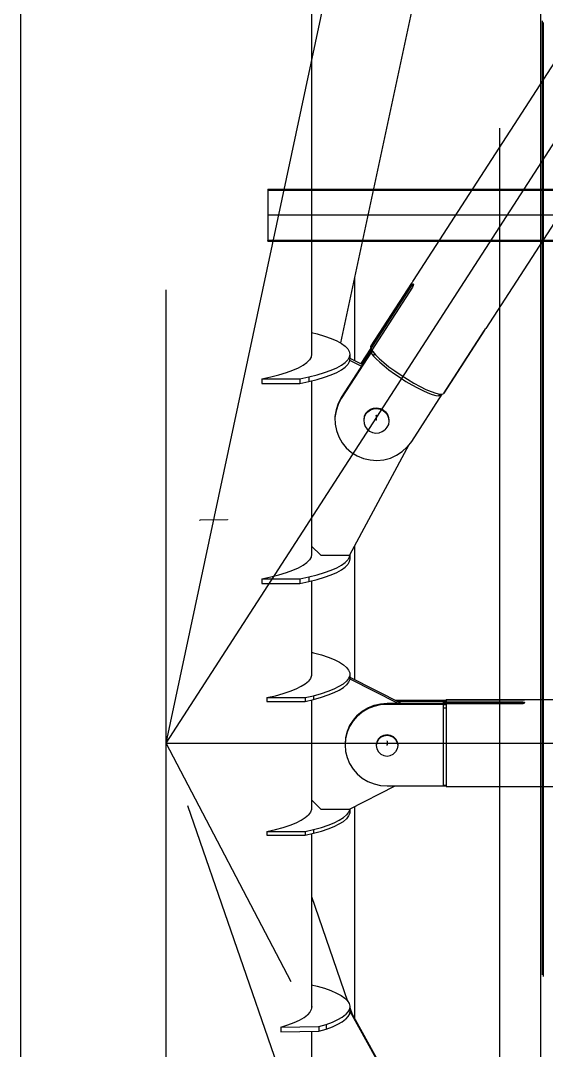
# Model space of a CAD drawing. Header units: millimetres. Extents: x 150209.93 to 150215.05, y 136675.65 to 136679.93.
# Drawn here: x 150213.4932 to 150213.5483, y 136676.1225 to 136676.2304 of the extents above; entities that cross this region are included whole.
import ezdxf

# ---------------------------------------------------------------- set-up
doc = ezdxf.new("R2010")
doc.units = ezdxf.units.MM
doc.header["$LTSCALE"] = 0.25
for name, pattern in [('CENTER', [50.8, 31.75, -6.35, 6.35, -6.35]), ('XKITLINE00', [0]), ('XKITLINE02', [4, 2, -2]), ('XKITLINE03', [6, 3, -1, 1, -1])]:
    doc.linetypes.add(name, pattern=pattern)

# ---------------------------------------------------------------- blocks, each defined once
blk = doc.blocks.new('çatıı')
at = {"color": 116, "linetype": 'XKITLINE02', "true_color": 0x136734}
for p, q in [((23096.3, 3998.62), (23096.3, 2597.45)), ((23097.15, 3998.62), (23097.15, 2299.1)), ((23097.68, 3997.81), (23097.68, 2298.3)), ((23096.3, 2966.03), (23096.3, 2881.96)), ((22953.33, 2910.59), (22953.33, 2883.29)), ((22953.33, 2910.59), (23005.84, 2910.59)), ((22953.33, 2909.99), (23376.64, 2909.99)), ((23060.47, 2910.59), (23122.52, 2910.59)), ((22953.33, 2883.89), (23376.64, 2883.89)), ((22953.33, 2883.29), (22953.33, 2883.64)), ((22953.33, 2883.29), (23002.85, 2883.29)), ((23042.83, 2883.29), (23122.52, 2883.29))]:
    blk.add_line(p, q, dxfattribs=at)
at = {"color": 8, "linetype": 'XKITLINE00'}
for p, q in [((22823.8, 3985.69), (22823.8, 2357.78)), ((22976.2, 3392.71), (22976.2, 2823.49)), ((23262.42, 3223.04), (23029.49, 2862.66)), ((23300.5, 3197.89), (23067.57, 2837.5)), ((23030.59, 3013.24), (22991.47, 2829.95)), ((22998.8, 2864.28), (22998.8, 2820.82)), ((23028.71, 2861.39), (23007.39, 2828.4)), ((23028.9, 2861.69), (23028.71, 2861.39)), ((23029.09, 2861.98), (23028.9, 2861.69)), ((23029.09, 2860.6), (23028.9, 2860.37)), ((23029.25, 2862.25), (23029.09, 2861.98)), ((23029.25, 2860.78), (23029.09, 2860.6)), ((23029.39, 2862.47), (23029.25, 2862.25)), ((23029.25, 2860.78), (23029.39, 2860.88)), ((23029.48, 2862.64), (23029.39, 2862.47)), ((23029.39, 2860.88), (23029.48, 2860.9)), ((23029.49, 2862.66), (23029.48, 2862.64)), ((23029.49, 2860.89), (23029.57, 2860.82)), ((23029.57, 2860.82), (23029.63, 2860.65)), ((23029.63, 2860.65), (23029.63, 2860.43)), ((23028.71, 2860.09), (23007.39, 2827.1)), ((23029.16, 2859.22), (23007.84, 2826.23)), ((23028.9, 2860.37), (23028.71, 2860.09)), ((23028.71, 2860.09), (23029.4, 2859.67)), ((23028.9, 2860.37), (23029.53, 2859.99)), ((23029.34, 2859.52), (23029.16, 2859.22)), ((23029.48, 2859.84), (23029.34, 2859.52)), ((23029.58, 2860.15), (23029.48, 2859.84)), ((23029.63, 2860.43), (23029.58, 2860.15)), ((22976.2, 2835.51), (22979.19, 2834.75)), ((22979.19, 2834.75), (22983.08, 2833.59)), ((22983.08, 2833.59), (22986.51, 2832.35)), ((23066.5, 2836.28), (23045.18, 2803.29)), ((23066.95, 2836.61), (23045.63, 2803.62)), ((23066.7, 2836.58), (23066.5, 2836.28)), ((23066.9, 2836.86), (23066.7, 2836.58)), ((23066.79, 2836.71), (23066.95, 2836.61)), ((23067.1, 2837.11), (23066.9, 2836.86)), ((23067.13, 2836.89), (23066.95, 2836.61)), ((23066.99, 2836.98), (23067.13, 2836.89)), ((23067.28, 2837.31), (23067.1, 2837.11)), ((23067.29, 2837.14), (23067.13, 2836.89)), ((23067.28, 2837.31), (23067.42, 2837.44)), ((23067.43, 2837.33), (23067.29, 2837.14)), ((23067.42, 2837.44), (23067.52, 2837.51)), ((23067.52, 2837.46), (23067.43, 2837.33)), ((23067.52, 2837.51), (23067.57, 2837.5)), ((23067.57, 2837.5), (23067.52, 2837.46)), ((22986.51, 2832.35), (22989.45, 2831.06)), ((22989.45, 2831.06), (22991.89, 2829.71)), ((22991.89, 2829.71), (22993.81, 2828.32)), ((22993.81, 2828.32), (22995.19, 2826.91)), ((23007.39, 2828.4), (23007.17, 2827.88)), ((22976.3, 2824.01), (22976.02, 2822.56)), ((22976.2, 2824.54), (22976.3, 2824.01)), ((23007.87, 2826.18), (22991.84, 2801.38)), ((23008.04, 2825.9), (22991.84, 2800.82)), ((22995.19, 2826.91), (22996.02, 2825.46)), ((22996.02, 2825.46), (22996.3, 2824.01)), ((22996.3, 2824.01), (22996.02, 2822.56)), ((22996.3, 2824.01), (22996.3, 2821.58)), ((23007.34, 2827.27), (23002.1, 2819.15)), ((23006.98, 2826.15), (23002.37, 2819.01)), ((23007.01, 2826.58), (23006.97, 2826.28)), ((23006.97, 2826.28), (23007.01, 2825.93)), ((23007.38, 2827.15), (23007.01, 2826.58)), ((23007.66, 2826.94), (23007.01, 2825.93)), ((23007.13, 2826.83), (23007.01, 2826.58)), ((23007.01, 2825.93), (23007.13, 2825.54)), ((23007.36, 2827.19), (23007.13, 2826.83)), ((23007.93, 2826.77), (23007.13, 2825.54)), ((23007.13, 2825.54), (23007.35, 2825.4)), ((23007.17, 2827.88), (23007.39, 2827.1)), ((23007.39, 2827.1), (23008.12, 2826.66)), ((23008.21, 2825.64), (23007.58, 2824.66)), ((23007.58, 2824.66), (23008.6, 2823.27)), ((23007.84, 2826.23), (23008.34, 2825.42)), ((23007.93, 2826.77), (23008.12, 2826.66)), ((23008.34, 2825.42), (23009.76, 2823.74)), ((23009.28, 2824.32), (23008.6, 2823.27)), ((23008.6, 2823.27), (23010.08, 2821.65)), ((23009.76, 2823.74), (23011.7, 2821.83)), ((22969.45, 2816.97), (22971.89, 2818.31)), ((22971.89, 2818.31), (22973.81, 2819.7)), ((22975.19, 2821.12), (22973.81, 2819.7)), ((22976.02, 2822.56), (22975.19, 2821.12)), ((22989.45, 2816.97), (22991.89, 2818.31)), ((22991.89, 2818.31), (22993.81, 2819.7)), ((22995.19, 2821.12), (22993.81, 2819.7)), ((22995.19, 2818.68), (22993.81, 2817.26)), ((22996.02, 2822.56), (22995.19, 2821.12)), ((22996.02, 2820.13), (22995.19, 2818.68)), ((22996.19, 2821.02), (22996.02, 2820.13)), ((22996.19, 2821.02), (22996.2, 2821.02)), ((22996.3, 2821.58), (22996.2, 2821.05)), ((22996.2, 2821.05), (22996.2, 2821.02)), ((22996.2, 2821.02), (23002.48, 2817.84)), ((22996.3, 2822.08), (23003.02, 2818.68)), ((23010.08, 2821.65), (23011.98, 2819.84)), ((23011.7, 2821.83), (23014.08, 2819.74)), ((23011.98, 2819.84), (23014.25, 2817.9)), ((23014.08, 2819.74), (23016.84, 2817.53)), ((23014.25, 2817.9), (23016.84, 2815.87)), ((23016.84, 2817.53), (23019.9, 2815.28)), ((22950.15, 2811.19), (22954.87, 2812.19)), ((22954.87, 2812.19), (22959.19, 2813.27)), ((22959.19, 2813.27), (22963.08, 2814.44)), ((22963.08, 2814.44), (22966.51, 2815.67)), ((22966.51, 2815.67), (22969.45, 2816.97)), ((22970.15, 2811.19), (22974.87, 2812.19)), ((22974.87, 2812.19), (22979.19, 2813.27)), ((22974.87, 2812.19), (22974.87, 2809.75)), ((22979.19, 2813.27), (22983.08, 2814.44)), ((22979.19, 2810.84), (22983.08, 2812)), ((22983.08, 2814.44), (22986.51, 2815.67)), ((22983.08, 2812), (22986.51, 2813.23)), ((22986.51, 2815.67), (22989.45, 2816.97)), ((22986.51, 2813.23), (22989.45, 2814.53)), ((22989.45, 2814.53), (22991.89, 2815.88)), ((22991.89, 2815.88), (22993.81, 2817.26)), ((23016.84, 2815.87), (23019.66, 2813.81)), ((23019.66, 2813.81), (23022.64, 2811.78)), ((23019.9, 2815.28), (23023.15, 2813.05)), ((23023.15, 2813.05), (23026.51, 2810.91)), ((22950.15, 2811.19), (22970.15, 2811.19)), ((22950.15, 2811.19), (22950.15, 2808.75)), ((22950.15, 2808.75), (22970.15, 2808.75)), ((22970.15, 2811.19), (22970.15, 2808.75)), ((22970.15, 2808.75), (22974.87, 2809.75)), ((22974.87, 2809.75), (22979.19, 2810.84)), ((22976.2, 2810.08), (22976.2, 2723.54)), ((23022.64, 2811.78), (23025.71, 2809.83)), ((23025.71, 2809.83), (23028.77, 2808.01)), ((23026.51, 2810.91), (23029.86, 2808.93)), ((23028.77, 2808.01), (23031.76, 2806.38)), ((23029.86, 2808.93), (23033.12, 2807.16)), ((23033.12, 2807.16), (23036.17, 2805.66)), ((22991.84, 2801.38), (22990.18, 2798.28)), ((22991.84, 2801.38), (22991.84, 2800.82)), ((23044.61, 2803.11), (23028.56, 2778.27)), ((23031.76, 2806.38), (23034.58, 2804.97)), ((23034.58, 2804.97), (23037.16, 2803.83)), ((23036.17, 2805.66), (23038.93, 2804.47)), ((23037.16, 2803.83), (23039.43, 2802.98)), ((23038.93, 2804.47), (23041.32, 2803.64)), ((23039.43, 2802.98), (23041.34, 2802.45)), ((23041.32, 2803.64), (23043.25, 2803.18)), ((23041.34, 2802.45), (23042.82, 2802.25)), ((23043.41, 2803.17), (23042.82, 2802.25)), ((23042.82, 2802.25), (23043.84, 2802.39)), ((23043.25, 2803.18), (23044.67, 2803.11)), ((23044.32, 2803.13), (23043.84, 2802.39)), ((23044.67, 2803.11), (23045.18, 2803.29)), ((23045.45, 2803.73), (23045.63, 2803.62)), ((22990.18, 2798.28), (22989.07, 2794.96)), ((22990.18, 2797.72), (22989.07, 2794.4)), ((22991.84, 2800.82), (22990.18, 2797.72)), ((22990.18, 2798.28), (22990.18, 2797.72)), ((23007.12, 2795.24), (23008.73, 2795.82)), ((23008.73, 2795.82), (23010.45, 2795.97)), ((23008.73, 2795.64), (23010.45, 2795.8)), ((23008.73, 2795.64), (23010.45, 2795.8)), ((23010.45, 2795.97), (23012.15, 2795.69)), ((23010.45, 2795.8), (23012.15, 2795.51)), ((23010.45, 2795.8), (23012.15, 2795.51)), ((22989.07, 2794.96), (22988.54, 2791.5)), ((22989.07, 2794.4), (22988.54, 2790.94)), ((22988.54, 2791.5), (22988.54, 2790.94)), ((22988.54, 2790.94), (22988.6, 2787.45)), ((23003.89, 2791.45), (23003.6, 2789.79)), ((23003.89, 2791.27), (23003.6, 2789.62)), ((23003.89, 2791.27), (23003.6, 2789.62)), ((23003.89, 2791.09), (23003.6, 2789.44)), ((23004.61, 2792.98), (23003.89, 2791.45)), ((23004.61, 2792.8), (23003.89, 2791.27)), ((23004.61, 2792.8), (23003.89, 2791.27)), ((23004.61, 2792.62), (23003.89, 2791.09)), ((23005.71, 2794.27), (23004.61, 2792.98)), ((23005.71, 2794.09), (23004.61, 2792.8)), ((23005.71, 2794.09), (23004.61, 2792.8)), ((23005.71, 2793.91), (23004.61, 2792.62)), ((23004.61, 2792.98), (23004.61, 2792.8)), ((23004.61, 2792.8), (23004.61, 2792.62)), ((23005.71, 2794.27), (23007.12, 2795.24)), ((23005.71, 2794.09), (23007.12, 2795.06)), ((23005.71, 2794.09), (23007.12, 2795.06)), ((23005.71, 2793.91), (23007.12, 2794.88)), ((23007.12, 2795.06), (23008.73, 2795.64)), ((23007.12, 2795.06), (23008.73, 2795.64)), ((23007.12, 2794.88), (23008.73, 2795.46)), ((23008.73, 2795.46), (23010.45, 2795.62)), ((23010.45, 2795.62), (23012.15, 2795.33)), ((23012.15, 2795.69), (23013.71, 2794.99)), ((23012.15, 2795.51), (23013.71, 2794.81)), ((23012.15, 2795.51), (23013.71, 2794.81)), ((23012.15, 2795.33), (23013.71, 2794.63)), ((23013.71, 2794.99), (23013.71, 2794.81)), ((23013.71, 2794.99), (23015.04, 2793.92)), ((23013.71, 2794.81), (23015.04, 2793.74)), ((23013.71, 2794.81), (23013.71, 2794.63)), ((23013.71, 2794.81), (23015.04, 2793.74)), ((23013.71, 2794.63), (23015.04, 2793.56)), ((23015.04, 2793.92), (23016.03, 2792.55)), ((23015.04, 2793.74), (23016.03, 2792.37)), ((23015.04, 2793.74), (23016.03, 2792.37)), ((23015.04, 2793.56), (23016.03, 2792.19)), ((23016.03, 2792.55), (23016.63, 2790.97)), ((23016.03, 2792.37), (23016.63, 2790.79)), ((23016.03, 2792.37), (23016.63, 2790.79)), ((23016.03, 2792.19), (23016.63, 2790.61)), ((23016.63, 2790.97), (23016.79, 2789.3)), ((23016.63, 2790.79), (23016.79, 2789.12)), ((23016.63, 2790.79), (23016.79, 2789.12)), ((23016.63, 2790.61), (23016.79, 2788.94)), ((22988.6, 2787.45), (22989.25, 2784.02)), ((23003.6, 2789.79), (23003.6, 2789.62)), ((23003.6, 2789.62), (23003.6, 2789.44)), ((23003.6, 2789.44), (23003.76, 2787.76)), ((23003.76, 2787.76), (23004.36, 2786.19)), ((23004.36, 2786.19), (23005.35, 2784.82)), ((23015.78, 2785.76), (23014.68, 2784.47)), ((23016.5, 2787.28), (23015.78, 2785.76)), ((23016.79, 2788.94), (23016.5, 2787.28)), ((22989.25, 2784.02), (22990.47, 2780.73)), ((22990.47, 2780.73), (22992.23, 2777.69)), ((23005.35, 2784.82), (23006.68, 2783.75)), ((23006.68, 2783.75), (23008.24, 2783.04)), ((23008.24, 2783.04), (23009.94, 2782.76)), ((23009.94, 2782.76), (23011.66, 2782.91)), ((23011.66, 2782.91), (23013.27, 2783.5)), ((23013.27, 2783.5), (23014.68, 2784.47)), ((22992.23, 2777.69), (22994.47, 2774.96)), ((22994.47, 2774.96), (22997.15, 2772.64)), ((23027.27, 2776.6), (22996.2, 2718.67)), ((23023.8, 2773.07), (23026.4, 2775.48)), ((23028.56, 2778.27), (23026.4, 2775.48)), ((22997.15, 2772.64), (23000.18, 2770.78)), ((23000.18, 2770.78), (23003.49, 2769.43)), ((23003.49, 2769.43), (23006.98, 2768.63)), ((23014.12, 2768.74), (23017.58, 2769.65)), ((23017.58, 2769.65), (23020.84, 2771.11)), ((23020.84, 2771.11), (23023.8, 2773.07)), ((23006.98, 2768.63), (23010.55, 2768.4)), ((23010.55, 2768.4), (23014.12, 2768.74)), ((22976.2, 2723.54), (22976.2, 2718.7)), ((22976.2, 2723.54), (22981.2, 2718.67)), ((22998.8, 2723.51), (22998.8, 2653.52)), ((22971.89, 2713.52), (22973.81, 2714.91)), ((22975.19, 2716.33), (22973.81, 2714.91)), ((22976.02, 2717.77), (22975.19, 2716.33)), ((22976.3, 2719.22), (22976.02, 2717.77)), ((22976.2, 2719.75), (22976.3, 2719.22)), ((22981.2, 2718.67), (22996.2, 2718.67)), ((22991.89, 2713.52), (22993.81, 2714.91)), ((22995.19, 2716.33), (22993.81, 2714.91)), ((22996.02, 2717.77), (22995.19, 2716.33)), ((22996.02, 2715.33), (22995.19, 2713.89)), ((22996.19, 2718.67), (22996.02, 2717.77)), ((22996.3, 2716.79), (22996.02, 2715.33)), ((22996.3, 2718.85), (22996.3, 2716.79)), ((22959.19, 2708.48), (22963.08, 2709.65)), ((22963.08, 2709.65), (22966.51, 2710.88)), ((22966.51, 2710.88), (22969.45, 2712.18)), ((22969.45, 2712.18), (22971.89, 2713.52)), ((22979.19, 2708.48), (22983.08, 2709.65)), ((22983.08, 2709.65), (22986.51, 2710.88)), ((22986.51, 2710.88), (22989.45, 2712.18)), ((22986.51, 2708.44), (22989.45, 2709.74)), ((22989.45, 2712.18), (22991.89, 2713.52)), ((22989.45, 2709.74), (22991.89, 2711.09)), ((22991.89, 2711.09), (22993.81, 2712.47)), ((22995.19, 2713.89), (22993.81, 2712.47)), ((22950.15, 2706.39), (22954.87, 2707.4)), ((22950.15, 2706.39), (22970.15, 2706.39)), ((22950.15, 2706.39), (22950.15, 2703.96)), ((22954.87, 2707.4), (22959.19, 2708.48)), ((22970.15, 2706.39), (22974.87, 2707.4)), ((22970.15, 2706.39), (22970.15, 2703.96)), ((22970.15, 2703.96), (22974.87, 2704.96)), ((22974.87, 2707.4), (22979.19, 2708.48)), ((22974.87, 2707.4), (22974.87, 2704.96)), ((22974.87, 2704.96), (22979.19, 2706.04)), ((22976.2, 2705.29), (22976.2, 2655.54)), ((22979.19, 2706.04), (22983.08, 2707.21)), ((22983.08, 2707.21), (22986.51, 2708.44)), ((22950.15, 2703.96), (22970.15, 2703.96)), ((22976.2, 2667.84), (22977.35, 2667.57)), ((22977.35, 2667.57), (22981.4, 2666.45)), ((22981.4, 2666.45), (22985.01, 2665.25)), ((22985.01, 2665.25), (22988.16, 2663.99)), ((22988.16, 2663.99), (22990.82, 2662.68)), ((22990.82, 2662.68), (22992.96, 2661.32)), ((22992.96, 2661.32), (22994.59, 2659.92)), ((22976.23, 2655.62), (22975.68, 2654.18)), ((22976.2, 2657.15), (22976.23, 2657.06)), ((22976.23, 2657.06), (22976.23, 2655.62)), ((22994.59, 2659.92), (22995.68, 2658.5)), ((22995.68, 2658.5), (22996.23, 2657.06)), ((22996.23, 2655.62), (22995.68, 2654.18)), ((22996.23, 2657.06), (22996.23, 2655.62)), ((22996.23, 2655.62), (22996.23, 2653.67)), ((22970.81, 2650.01), (22972.96, 2651.37)), ((22972.96, 2651.37), (22974.59, 2652.76)), ((22975.68, 2654.18), (22974.59, 2652.76)), ((22990.81, 2650.01), (22992.96, 2651.37)), ((22992.96, 2651.37), (22994.59, 2652.76)), ((22992.96, 2649.42), (22994.59, 2650.81)), ((22995.68, 2654.18), (22994.59, 2652.76)), ((22995.68, 2652.23), (22994.59, 2650.81)), ((22996.23, 2653.67), (22995.68, 2652.23)), ((22996.23, 2654.82), (23023.16, 2641.16)), ((22996.23, 2653.93), (23021.4, 2641.16)), ((22952.88, 2644.07), (22957.34, 2645.11)), ((22957.34, 2645.11), (22961.4, 2646.24)), ((22961.4, 2646.24), (22965.01, 2647.43)), ((22965.01, 2647.43), (22968.16, 2648.69)), ((22968.16, 2648.69), (22970.81, 2650.01)), ((22972.88, 2644.07), (22977.34, 2645.11)), ((22977.34, 2645.11), (22981.4, 2646.24)), ((22977.34, 2645.11), (22977.34, 2643.16)), ((22981.4, 2646.24), (22985.01, 2647.43)), ((22981.4, 2644.29), (22985.01, 2645.48)), ((22985.01, 2647.43), (22988.16, 2648.69)), ((22985.01, 2645.48), (22988.16, 2646.74)), ((22988.16, 2648.69), (22990.81, 2650.01)), ((22988.16, 2646.74), (22990.81, 2648.06)), ((22990.81, 2648.06), (22992.96, 2649.42)), ((22952.88, 2644.07), (22972.88, 2644.07)), ((22952.88, 2644.07), (22952.88, 2642.12)), ((22952.88, 2642.12), (22972.88, 2642.12)), ((22972.88, 2644.07), (22972.88, 2642.12)), ((22972.88, 2642.12), (22977.34, 2643.16)), ((22976.2, 2642.9), (22976.2, 2590.58)), ((22977.34, 2643.16), (22981.4, 2644.29)), ((23005.81, 2638.82), (23009, 2640.11)), ((23005.81, 2638.38), (23009, 2639.67)), ((23009, 2640.11), (23012.35, 2640.9)), ((23009, 2639.67), (23012.35, 2640.45)), ((23012.35, 2640.9), (23015.8, 2641.16)), ((23012.35, 2640.9), (23012.35, 2640.45)), ((23012.35, 2640.45), (23015.8, 2640.72)), ((23015.8, 2641.16), (23015.8, 2640.72)), ((23015.8, 2641.16), (23086.8, 2641.16)), ((23015.8, 2640.72), (23046.8, 2640.71)), ((23020.08, 2642.72), (23046.8, 2642.72)), ((23020.96, 2642.28), (23045.3, 2642.28)), ((23045.3, 2640.57), (23045.29, 2638.81)), ((23045.3, 2642.47), (23046.8, 2642.47)), ((23045.3, 2642.47), (23045.3, 2642.3)), ((23045.3, 2642.3), (23046.8, 2642.3)), ((23045.3, 2642.3), (23045.3, 2642.06)), ((23045.3, 2642.06), (23045.3, 2641.4)), ((23045.3, 2641.76), (23046.8, 2641.76)), ((23045.3, 2641.4), (23046.8, 2641.4)), ((23045.3, 2641.4), (23045.3, 2641.16)), ((23045.3, 2640.57), (23046.8, 2640.57)), ((23046.79, 2639.46), (23046.79, 2637.01)), ((23046.8, 2643.07), (23046.8, 2642.88)), ((23046.8, 2643.07), (23086.8, 2643.07)), ((23046.8, 2642.88), (23086.8, 2642.88)), ((23046.8, 2642.88), (23046.8, 2642.55)), ((23046.8, 2642.55), (23046.8, 2641.81)), ((23046.8, 2641.81), (23046.8, 2641.16)), ((23046.8, 2641.81), (23086.8, 2641.81)), ((23046.8, 2641.4), (23046.8, 2641.16)), ((23046.8, 2641.02), (23086.8, 2641.02)), ((23046.8, 2641.02), (23046.79, 2639.46)), ((23086.8, 2643.07), (23086.8, 2642.88)), ((23086.8, 2643.07), (23087.11, 2643.07)), ((23086.8, 2642.88), (23087.11, 2642.88)), ((23086.8, 2641.81), (23086.8, 2641.16)), ((23086.8, 2641.81), (23087.11, 2641.79)), ((23086.8, 2641.16), (23086.8, 2641.02)), ((23086.8, 2641.02), (23087.11, 2641.04)), ((23087.11, 2643.07), (23087.39, 2643.08)), ((23087.11, 2643.07), (23087.11, 2642.88)), ((23087.11, 2642.88), (23087.39, 2642.9)), ((23087.11, 2641.79), (23087.11, 2641.04)), ((23087.11, 2641.79), (23087.39, 2641.75)), ((23087.11, 2641.04), (23087.39, 2641.1)), ((23087.39, 2643.08), (23087.63, 2643.08)), ((23087.39, 2642.9), (23087.63, 2642.93)), ((23087.39, 2641.75), (23087.63, 2641.69)), ((23087.39, 2641.1), (23087.63, 2641.2)), ((23087.63, 2643.08), (23087.8, 2643.09)), ((23087.63, 2642.93), (23087.8, 2642.97)), ((23087.63, 2641.69), (23087.8, 2641.61)), ((23087.63, 2641.2), (23087.8, 2641.32)), ((23087.8, 2643.09), (23242.19, 2643.09)), ((23087.8, 2643.09), (23087.88, 2643.05)), ((23087.8, 2642.97), (23087.88, 2643.01)), ((23087.8, 2641.61), (23087.88, 2641.52)), ((23087.88, 2641.42), (23087.8, 2641.32)), ((23087.88, 2643.05), (23087.88, 2643.01)), ((23087.88, 2641.52), (23087.88, 2641.42)), ((23000.24, 2634.88), (22998, 2632.32)), ((23000.24, 2634.43), (22998, 2631.88)), ((23000.24, 2634.88), (23002.86, 2637.07)), ((23000.24, 2634.43), (23002.86, 2636.62)), ((23002.86, 2637.07), (23005.81, 2638.82)), ((23002.86, 2636.62), (23005.81, 2638.38)), ((23045.29, 2638.81), (23046.79, 2638.81)), ((23045.29, 2638.81), (23045.29, 2636.58)), ((23045.29, 2636.58), (23045.29, 2633.93)), ((23045.29, 2633.93), (23045.29, 2630.93)), ((23046.79, 2637.01), (23046.79, 2634.06)), ((23046.79, 2634.06), (23046.79, 2630.69)), ((22996.19, 2629.45), (22994.87, 2626.34)), ((22996.19, 2629.01), (22994.87, 2625.9)), ((22998, 2632.32), (22996.19, 2629.45)), ((22998, 2631.88), (22996.19, 2629.01)), ((23045.29, 2630.93), (23045.29, 2627.65)), ((23046.79, 2630.69), (23046.79, 2627)), ((22994.07, 2623.07), (22993.8, 2619.72)), ((22994.87, 2626.34), (22994.07, 2623.07)), ((22994.87, 2625.9), (22994.07, 2622.62)), ((23011.26, 2622.48), (23012.5, 2623.69)), ((23011.26, 2622.3), (23012.5, 2623.51)), ((23011.26, 2622.3), (23012.5, 2623.51)), ((23011.26, 2622.12), (23012.5, 2623.33)), ((23012.5, 2623.69), (23014.06, 2624.46)), ((23012.5, 2623.51), (23014.06, 2624.28)), ((23012.5, 2623.51), (23014.06, 2624.28)), ((23012.5, 2623.33), (23014.06, 2624.1)), ((23014.06, 2624.46), (23015.8, 2624.73)), ((23014.06, 2624.28), (23015.8, 2624.55)), ((23014.06, 2624.28), (23015.8, 2624.55)), ((23014.06, 2624.1), (23015.8, 2624.37)), ((23015.8, 2624.73), (23015.8, 2624.55)), ((23015.8, 2624.73), (23017.53, 2624.46)), ((23015.8, 2624.55), (23017.53, 2624.28)), ((23015.8, 2624.55), (23017.53, 2624.28)), ((23015.8, 2624.55), (23015.8, 2624.37)), ((23015.8, 2624.37), (23017.53, 2624.1)), ((23017.53, 2624.46), (23019.09, 2623.69)), ((23017.53, 2624.28), (23019.09, 2623.51)), ((23017.53, 2624.28), (23019.09, 2623.51)), ((23017.53, 2624.1), (23019.09, 2623.33)), ((23019.09, 2623.69), (23020.33, 2622.48)), ((23019.09, 2623.51), (23020.33, 2622.3)), ((23019.09, 2623.51), (23020.33, 2622.3)), ((23019.09, 2623.33), (23020.33, 2622.12)), ((23045.29, 2627.65), (23045.29, 2624.19)), ((23045.29, 2624.19), (23045.29, 2620.62)), ((23046.79, 2627), (23046.79, 2623.1)), ((23046.79, 2623.1), (23046.79, 2619.12)), ((22994.07, 2622.62), (22993.8, 2619.27)), ((22993.8, 2619.72), (22993.8, 2619.27)), ((22993.8, 2619.27), (22994.07, 2615.91)), ((23010.47, 2620.96), (23010.2, 2619.27)), ((23010.47, 2620.78), (23010.2, 2619.09)), ((23010.47, 2620.78), (23010.2, 2619.09)), ((23010.47, 2620.6), (23010.2, 2618.91)), ((23010.2, 2619.27), (23010.2, 2619.09)), ((23010.2, 2619.09), (23010.2, 2618.91)), ((23010.2, 2618.91), (23010.47, 2617.23)), ((23011.26, 2622.48), (23010.47, 2620.96)), ((23011.26, 2622.3), (23010.47, 2620.78)), ((23011.26, 2622.3), (23010.47, 2620.78)), ((23011.26, 2622.12), (23010.47, 2620.6)), ((23020.33, 2622.48), (23021.12, 2620.96)), ((23020.33, 2622.3), (23021.12, 2620.78)), ((23020.33, 2622.3), (23021.12, 2620.78)), ((23020.33, 2622.12), (23021.12, 2620.6)), ((23021.12, 2620.96), (23021.4, 2619.27)), ((23021.12, 2620.78), (23021.4, 2619.09)), ((23021.12, 2620.78), (23021.4, 2619.09)), ((23021.12, 2620.6), (23021.4, 2618.91)), ((23021.4, 2618.91), (23021.12, 2617.23)), ((23021.4, 2619.27), (23021.4, 2619.09)), ((23021.4, 2619.09), (23021.4, 2618.91)), ((23045.29, 2620.62), (23045.29, 2617.05)), ((23046.79, 2619.12), (23046.79, 2615.18)), ((22994.07, 2615.91), (22994.87, 2612.64)), ((22994.87, 2612.64), (22996.19, 2609.53)), ((23010.47, 2617.23), (23011.26, 2615.7)), ((23011.26, 2615.7), (23012.5, 2614.5)), ((23012.5, 2614.5), (23014.06, 2613.72)), ((23014.06, 2613.72), (23015.8, 2613.45)), ((23015.8, 2613.45), (23017.53, 2613.72)), ((23017.53, 2613.72), (23019.09, 2614.5)), ((23019.09, 2614.5), (23020.33, 2615.7)), ((23021.12, 2617.23), (23020.33, 2615.7)), ((23045.29, 2617.05), (23045.29, 2613.56)), ((23045.29, 2613.56), (23045.29, 2610.24)), ((23046.79, 2615.18), (23046.79, 2611.38)), ((22996.19, 2609.53), (22998, 2606.66)), ((23045.29, 2610.24), (23045.29, 2607.18)), ((23045.29, 2607.18), (23045.29, 2604.45)), ((23046.79, 2611.38), (23046.79, 2607.86)), ((23046.79, 2607.86), (23046.79, 2604.72)), ((22998, 2606.66), (23000.24, 2604.11)), ((23000.24, 2604.11), (23002.86, 2601.92)), ((23002.86, 2601.92), (23005.81, 2600.16)), ((23045.29, 2604.45), (23045.29, 2602.13)), ((23045.29, 2602.13), (23045.29, 2600.28)), ((23046.79, 2604.72), (23046.79, 2602.05)), ((23046.79, 2602.05), (23046.79, 2599.93)), ((22996.2, 2585.71), (23020.08, 2597.82)), ((23005.81, 2600.16), (23009, 2598.87)), ((23009, 2598.87), (23012.35, 2598.09)), ((23012.35, 2598.09), (23015.8, 2597.82)), ((23015.8, 2597.82), (23046.8, 2597.82)), ((23045.29, 2600.28), (23045.29, 2598.94)), ((23045.29, 2598.94), (23045.29, 2598.15)), ((23045.29, 2598.15), (23046.79, 2598.15)), ((23045.29, 2598.15), (23045.3, 2597.93)), ((23045.3, 2597.93), (23046.8, 2597.93)), ((23046.79, 2599.93), (23046.79, 2598.43)), ((23046.79, 2598.43), (23046.79, 2597.6)), ((23046.79, 2597.6), (23046.8, 2597.48)), ((23046.8, 2597.48), (23086.8, 2597.48)), ((23086.8, 2597.48), (23087.11, 2597.47)), ((23087.11, 2597.47), (23087.39, 2597.47)), ((23087.39, 2597.47), (23087.63, 2597.46)), ((23087.63, 2597.46), (23087.8, 2597.45)), ((23087.8, 2597.45), (23242.19, 2597.45)), ((22976.23, 2585.44), (22975.68, 2584)), ((22976.2, 2590.58), (22976.2, 2585.35)), ((22976.2, 2590.58), (22981.2, 2585.71)), ((22976.2, 2586.96), (22976.23, 2586.88)), ((22976.23, 2586.88), (22976.23, 2585.44)), ((22981.2, 2585.71), (22996.2, 2585.71)), ((22996.23, 2585.43), (22995.68, 2584)), ((22996.23, 2585.73), (22996.23, 2585.43)), ((22996.23, 2585.43), (22996.23, 2583.49)), ((22998.8, 2587.03), (22998.8, 2475.89)), ((22970.81, 2579.82), (22972.96, 2581.18)), ((22972.96, 2581.18), (22974.59, 2582.58)), ((22975.68, 2584), (22974.59, 2582.58)), ((22990.81, 2579.82), (22992.96, 2581.18)), ((22992.96, 2581.18), (22994.59, 2582.58)), ((22992.96, 2579.23), (22994.59, 2580.63)), ((22995.68, 2584), (22994.59, 2582.58)), ((22995.68, 2582.05), (22994.59, 2580.63)), ((22996.23, 2583.49), (22995.68, 2582.05)), ((22952.88, 2573.89), (22957.34, 2574.93)), ((22957.34, 2574.93), (22961.4, 2576.05)), ((22961.4, 2576.05), (22965.01, 2577.25)), ((22965.01, 2577.25), (22968.16, 2578.51)), ((22968.16, 2578.51), (22970.81, 2579.82)), ((22972.88, 2573.89), (22977.34, 2574.93)), ((22977.34, 2574.93), (22981.4, 2576.05)), ((22977.34, 2574.93), (22977.34, 2572.98)), ((22981.4, 2576.05), (22985.01, 2577.25)), ((22981.4, 2574.1), (22985.01, 2575.3)), ((22985.01, 2577.25), (22988.16, 2578.51)), ((22985.01, 2575.3), (22988.16, 2576.56)), ((22988.16, 2578.51), (22990.81, 2579.82)), ((22988.16, 2576.56), (22990.81, 2577.87)), ((22990.81, 2577.87), (22992.96, 2579.23)), ((22952.88, 2573.89), (22952.88, 2571.94)), ((22952.88, 2573.89), (22972.88, 2573.89)), ((22952.88, 2571.94), (22972.88, 2571.94)), ((22972.88, 2573.89), (22972.88, 2571.94)), ((22972.88, 2571.94), (22977.34, 2572.98)), ((22976.2, 2572.71), (22976.2, 2481.23)), ((22977.34, 2572.98), (22981.4, 2574.1)), ((22976.2, 2539.79), (22995.14, 2485.07)), ((22976.2, 2493.64), (22979.2, 2492.88)), ((22979.2, 2492.88), (22983.03, 2491.73)), ((22983.03, 2491.73), (22986.42, 2490.52)), ((22986.42, 2490.52), (22989.34, 2489.24)), ((22989.34, 2489.24), (22991.77, 2487.92)), ((22991.77, 2487.92), (22993.69, 2486.56)), ((22993.69, 2486.56), (22995.09, 2485.16)), ((22995.09, 2485.16), (22995.96, 2483.74)), ((22995.96, 2483.74), (22996.29, 2482.31)), ((22972.3, 2476.45), (22974.09, 2477.83)), ((22975.37, 2479.23), (22974.09, 2477.83)), ((22976.11, 2480.65), (22975.37, 2479.23)), ((22976.32, 2482.08), (22976.11, 2480.65)), ((22976.2, 2482.6), (22976.32, 2482.08)), ((22992.27, 2476.69), (22994.07, 2478.06)), ((22995.34, 2479.46), (22994.07, 2478.06)), ((22996.08, 2480.88), (22995.34, 2479.46)), ((22996.08, 2478.45), (22995.34, 2477.03)), ((22996.29, 2482.31), (22996.08, 2480.88)), ((22996.29, 2479.88), (22996.08, 2478.45)), ((22996.27, 2479.76), (23029.92, 2419.47)), ((22996.29, 2482.31), (22996.29, 2479.88)), ((22996.29, 2481.76), (22997.55, 2478.12)), ((22996.29, 2480.38), (23029.66, 2420.59)), ((22960.18, 2471.44), (22963.9, 2472.6)), ((22963.9, 2472.6), (22967.18, 2473.83)), ((22967.18, 2473.83), (22969.99, 2475.12)), ((22969.99, 2475.12), (22972.3, 2476.45)), ((22980.15, 2471.67), (22983.88, 2472.84)), ((22983.88, 2472.84), (22987.16, 2474.07)), ((22983.88, 2472.84), (22983.88, 2470.4)), ((22987.16, 2474.07), (22989.96, 2475.35)), ((22987.16, 2471.63), (22989.96, 2472.92)), ((22989.96, 2475.35), (22992.27, 2476.69)), ((22989.96, 2472.92), (22992.27, 2474.25)), ((22992.27, 2474.25), (22994.07, 2475.62)), ((22995.34, 2477.03), (22994.07, 2475.62)), ((22960.18, 2471.44), (22980.15, 2471.67)), ((22960.18, 2471.44), (22960.18, 2469)), ((22960.18, 2469), (22980.15, 2469.23)), ((22976.2, 2469.19), (22976.2, 2376.43)), ((22980.15, 2471.67), (22980.15, 2469.23)), ((22980.15, 2469.23), (22983.88, 2470.4)), ((22983.88, 2470.4), (22987.16, 2471.63))]:
    blk.add_line(p, q, dxfattribs=at)
at = {"color": 8, "linetype": 'CENTER'}
for p, q in [((22900, 2357.78), (22900, 3985.69)), ((22900, 2620.27), (23075, 3440.27)), ((22900, 2620.27), (23430, 3440.27)), ((23075, 1442.74), (23075, 3096.7)), ((23010.2, 2792), (23010.2, 2789.55)), ((22932.2, 2737.32), (22917.68, 2737.04)), ((22899.99, 2620.27), (23429.99, 2620.27)), ((23075, 2114.92), (22900, 2620.27)), ((23430, 1609.57), (22900, 2620.27)), ((23015.8, 2621.28), (23015.8, 2619.27))]:
    blk.add_line(p, q, dxfattribs=at)
at = {"color": 7, "linetype": 'XKITLINE00'}
for p, q in [((23096.3, 3417.45), (23096.3, 2966.03)), ((23005.84, 2910.59), (23060.47, 2910.59)), ((23002.85, 2883.29), (23042.83, 2883.29)), ((23096.3, 2881.96), (23096.3, 2643.09)), ((23096.3, 2597.45), (23096.3, 2298.19))]:
    blk.add_line(p, q, dxfattribs=at)
at = {"color": 1, "linetype": 'XKITLINE03'}
blk.add_line((23376.64, 2896.94), (22953.33, 2896.94), dxfattribs=at)
at = {"color": 1, "linetype": 'XKITLINE00'}
blk.add_circle((22953.33, 2896.94), 0.05, dxfattribs=at)
at = {"color": 8, "linetype": 'XKITLINE00'}
for centre in [(23010.2, 2792), (23010.2, 2789.55), (22917.68, 2737.04), (22932.2, 2737.32), (22899.99, 2620.27), (22900, 2620.27), (22900, 2620.27), (22900, 2620.27), (22900, 2620.27), (23015.8, 2621.28), (23015.8, 2619.27)]:
    blk.add_circle(centre, 0.05, dxfattribs=at)

msp = doc.modelspace()

# ---------------------------------------------------------------- block references
at = {"xscale": 0.0002000170049888334, "yscale": 0.0002000170049888334, "zscale": 0.0002000170049888334}
msp.add_blockref('çatıı', (150208.92807, 136675.63059), dxfattribs=at)

doc.saveas('drawing.dxf')
